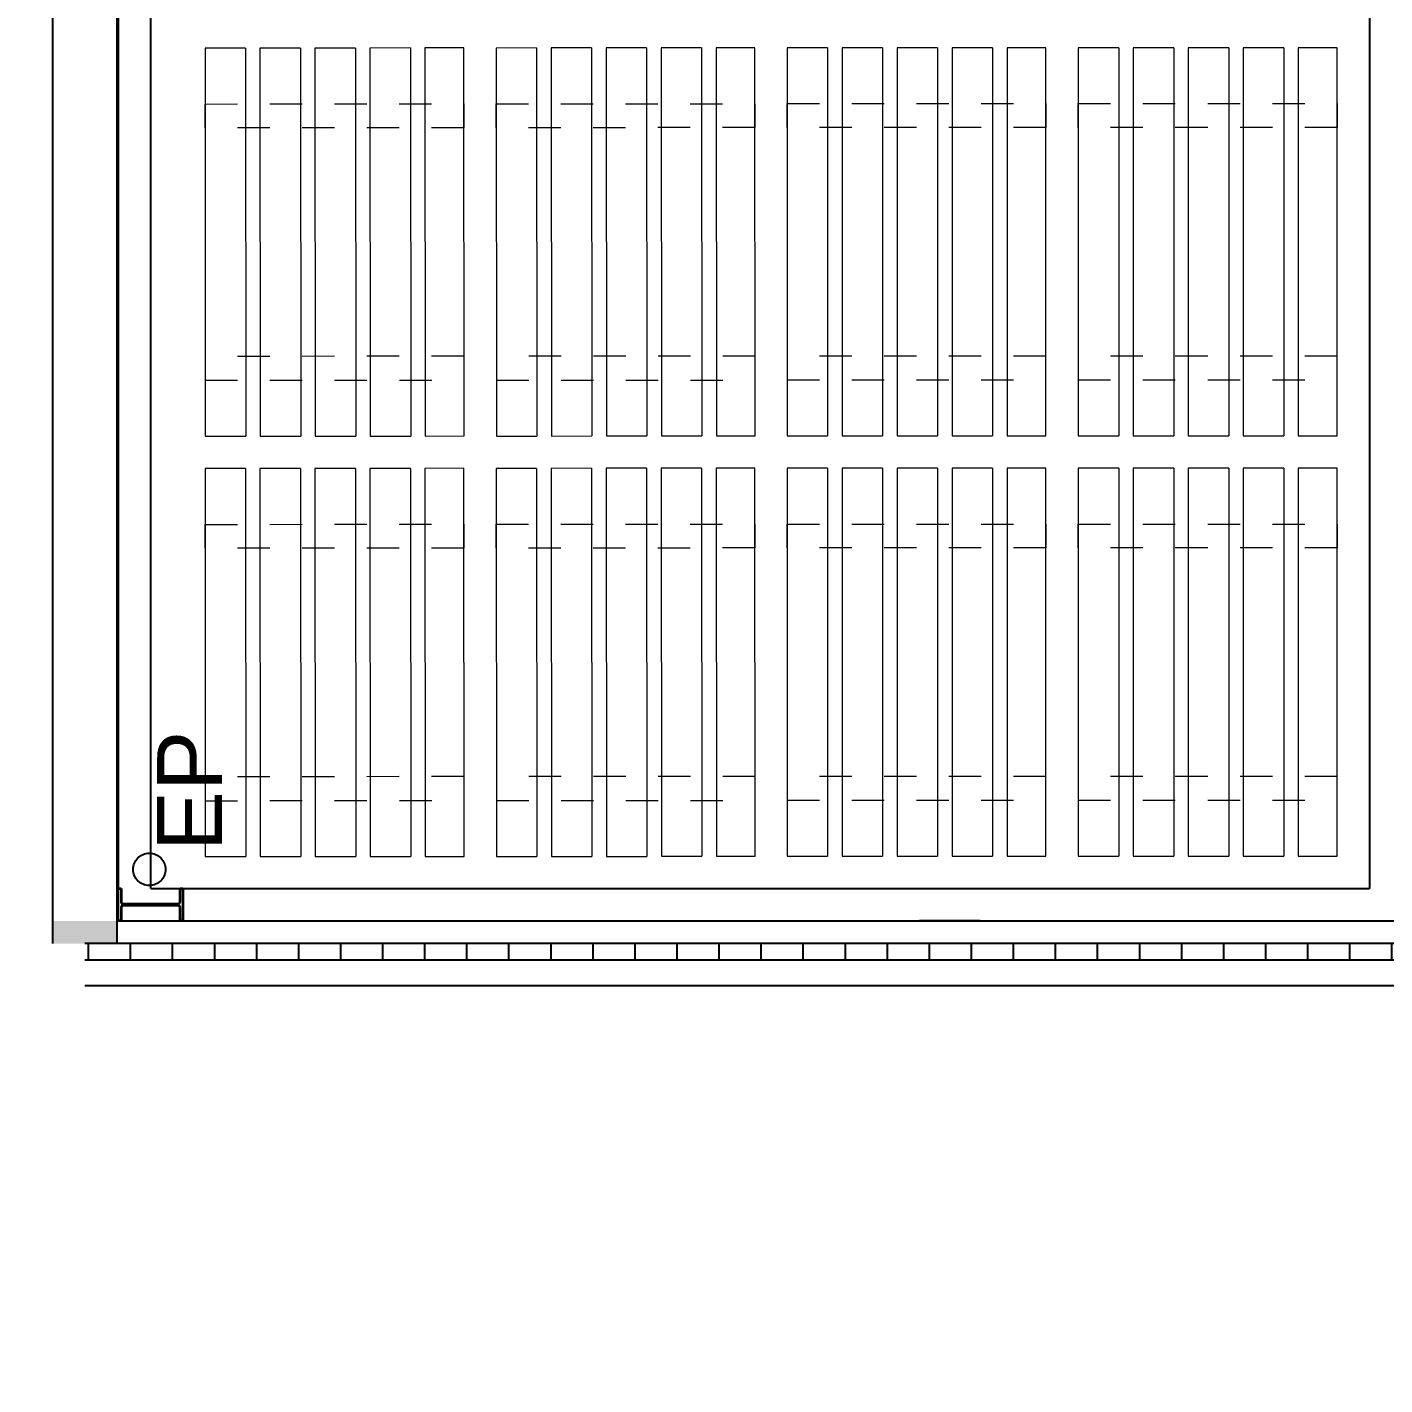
# Model space of a CAD drawing. Header units: millimetres. Extents: x 15590 to 15992, y 1055 to 1132.
# Drawn here: x 15896.491 to 15900.688, y 1069.269 to 1073.467 of the extents above; entities that cross this region are included whole.
import ezdxf

# ---------------------------------------------------------------- set-up
doc = ezdxf.new("R2010")
doc.units = ezdxf.units.MM
doc.header["$MEASUREMENT"] = 0
doc.linetypes.add('CACHE2', pattern=[0.1875, 0.125, -0.0625])
doc.linetypes.add('Tirets', pattern=[0.004586, 0.002822, -0.001764])
doc.layers.get('0').update_dxf_attribs({"lineweight": 9})
for name, color, linetype in [('Cotation', 7, 'Continuous'), ('EP', 7, 'Continuous'), ('Gondoles.VETTI', 7, 'Continuous'), ('Mobilier', 252, 'Continuous'), ('murs exterieurs.P', 7, 'Continuous'), ('structure', 7, 'Continuous'), ('surgeles', 4, 'Continuous')]:
    doc.layers.add(name, color=color, linetype=linetype)
doc.styles.add('GENERATED_STYLE_2', font='')
doc.styles.get('GENERATED_STYLE_2').set_extended_font_data('Arial Occidental')

# ---------------------------------------------------------------- blocks, each defined once
blk = doc.blocks.new('A$C29413FD8')
at = {"layer": 'Mobilier', "color": 34, "linetype": 'Continuous', "lineweight": 9}
for p, q in [((0.125, 1.2), (0, 1.2)), ((0, 1.2), (0, 0)), ((0.125, 1.2), (0.125, 0)), ((0.295, 1.2), (0.17, 1.2)), ((0.17, 1.2), (0.17, 0)), ((0.295, 1.2), (0.295, 0)), ((0.465, 1.2), (0.34, 1.2)), ((0.34, 1.2), (0.34, 0)), ((0.465, 1.2), (0.465, 0)), ((0.635, 1.2), (0.51, 1.2)), ((0.51, 1.2), (0.51, 0)), ((0.635, 1.2), (0.635, 0)), ((0.8, 1.2), (0.68, 1.2)), ((0.68, 1.2), (0.68, 0)), ((0.8, 0), (0.8, 1.2)), ((0, 0), (0.125, 0)), ((0.17, 0), (0.295, 0)), ((0.34, 0), (0.465, 0)), ((0.51, 0), (0.635, 0)), ((0.68, 0), (0.8, 0))]:
    blk.add_line(p, q, dxfattribs=at)
at = {"layer": 'Mobilier', "color": 34, "linetype": 'CACHE2', "lineweight": 9, "ltscale": 0.8}
for points in [[(0, 1.0272), (0.8, 1.0272), (0.8, 0.9533), (0, 0.9533)], [(0, 0.1728), (0.8, 0.1728), (0.8, 0.2467), (0, 0.2467)]]:
    blk.add_lwpolyline(points, close=True, dxfattribs=at)

msp = doc.modelspace()

# ---------------------------------------------------------------- hatches: boundary and pattern name
at = {"layer": 'murs exterieurs.P', "linetype": 'Continuous', "ltscale": 1000}
for points in [[(15896.5685, 1070.6337), (15896.6685, 1070.6337), (15896.6685, 1070.7037), (15896.5685, 1070.7037)], [(15896.7685, 1070.7037), (15896.6685, 1070.7037), (15896.6685, 1070.6337), (15896.7685, 1070.6337)]]:
    msp.add_hatch(color=256, dxfattribs=at).paths.add_polyline_path(points, flags=0)
h = msp.add_hatch(dxfattribs=at)
h.set_pattern_fill('ISOLANT_POLYSTYRENE_0005', color=256, scale=0.1, angle=90, style=0, pattern_type=2)
h.set_pattern_definition([(90, (15888.23031, 1074.85421), (-0.13, 8e-18), []), (180, (15888.23031, 1074.85421), (-8e-18, -0.13), [])])
h.paths.add_polyline_path([(15896.6685, 1070.5837), (15907.5184, 1070.5837), (15907.5184, 1070.6337), (15896.6685, 1070.6337)], flags=0)

# ---------------------------------------------------------------- linework, layer by layer
for p, q in [((15896.7685, 1070.6959), (15896.7685, 1074.1331)), ((15908.3082, 1070.7037), (15896.7685, 1070.7037))]:
    msp.add_line(p, q)
msp.add_circle((15910.6295, 1093.1562), 38.4411)
at = {"layer": 'Cotation', "linetype": 'Continuous', "ltscale": 1000}
msp.add_line((15899.4376, 1070.7037), (15899.2501, 1070.7037), dxfattribs=at)
at = {"layer": 'EP', "linetype": 'Tirets', "ltscale": 1000}
msp.add_circle((15896.8685, 1070.863), 0.05, dxfattribs=at)
at = {"layer": 'Gondoles.VETTI', "linetype": 'Continuous', "ltscale": 1000}
for p, q in [((15896.7685, 1106.0542), (15896.7685, 1071.4742)), ((15896.7685, 1071.4742), (15896.7685, 1106.0542))]:
    msp.add_line(p, q, dxfattribs=at)
at = {"layer": 'murs exterieurs.P', "linetype": 'Continuous', "ltscale": 1000}
for p, q in [((15896.5685, 1070.7037), (15896.5685, 1070.6337)), ((15896.7685, 1070.6337), (15896.7685, 1070.7037)), ((15896.6685, 1070.5837), (15907.5184, 1070.5837))]:
    msp.add_line(p, q, dxfattribs=at)
at = {"layer": 'murs exterieurs.P', "color": 31, "linetype": 'Continuous', "lineweight": 25, "ltscale": 1000}
msp.add_line((15907.5184, 1070.6337), (15896.6685, 1070.6337), dxfattribs=at)
at = {"layer": 'murs exterieurs.P', "linetype": 'Continuous', "ltscale": 1000, "flags": 128}
for points in [[(15896.5685, 1115.3534), (15896.5685, 1070.7037)], [(15896.7685, 1070.7037), (15896.7685, 1115.3534)], [(15896.6685, 1070.5037), (15907.5184, 1070.5037)]]:
    msp.add_lwpolyline(points, dxfattribs=at)
at = {"layer": 'structure', "color": 160, "linetype": 'Continuous', "lineweight": 35, "ltscale": 1000}
for p, q in [((15896.7723, 1070.8037), (15896.7808, 1070.8037)), ((15896.7723, 1070.7037), (15896.7723, 1070.8037)), ((15896.7808, 1070.8037), (15896.7808, 1070.7621)), ((15896.9638, 1070.7621), (15896.9638, 1070.8037)), ((15896.9638, 1070.8037), (15896.9723, 1070.8037)), ((15896.9723, 1070.8037), (15896.9723, 1070.7037)), ((15896.7808, 1070.7453), (15896.7808, 1070.7037)), ((15896.7864, 1070.7565), (15896.9582, 1070.7565)), ((15896.9582, 1070.7509), (15896.7864, 1070.7509)), ((15896.9638, 1070.7037), (15896.9638, 1070.7453)), ((15896.7808, 1070.7037), (15896.7723, 1070.7037)), ((15896.9723, 1070.7037), (15896.9638, 1070.7037))]:
    msp.add_line(p, q, dxfattribs=at)
for centre, start, end in [((15896.7864, 1070.7621), 180, 270), ((15896.7864, 1070.7453), 90, 180), ((15896.9582, 1070.7621), 270, 0), ((15896.9582, 1070.7453), 0, 90)]:
    msp.add_arc(centre, 0.0056, start, end, dxfattribs=at)
at = {"layer": 'surgeles'}
for p, q in [((15896.7723, 1076.8702), (15896.7723, 1070.7037)), ((15896.8723, 1076.735), (15896.8723, 1070.8037)), ((15900.6406, 1075.615), (15900.6406, 1070.804)), ((15896.8731, 1070.8037), (15900.6406, 1070.804)), ((15896.7731, 1070.7037), (15900.7397, 1070.7038))]:
    msp.add_line(p, q, dxfattribs=at)

# ---------------------------------------------------------------- block references
at = {"rotation": 0.04604738798599415}
for p in [(15897.0415, 1072.2026), (15897.9415, 1072.203), (15897.0415, 1070.9026), (15897.9415, 1070.903)]:
    msp.add_blockref('A$C29413FD8', p, dxfattribs=at)
for p in [(15898.8406, 1072.2038), (15899.7406, 1072.2038), (15898.8406, 1070.9038), (15899.7406, 1070.9038)]:
    msp.add_blockref('A$C29413FD8', p)

# ---------------------------------------------------------------- texts
at = {"layer": 'EP', "linetype": 'Continuous', "insert": (15896.9926, 1071.1055), "char_height": 0.2, "attachment_point": 5, "rotation": 90, "style": 'GENERATED_STYLE_2'}
msp.add_mtext('{EP}', dxfattribs=at)

doc.saveas('drawing.dxf')
